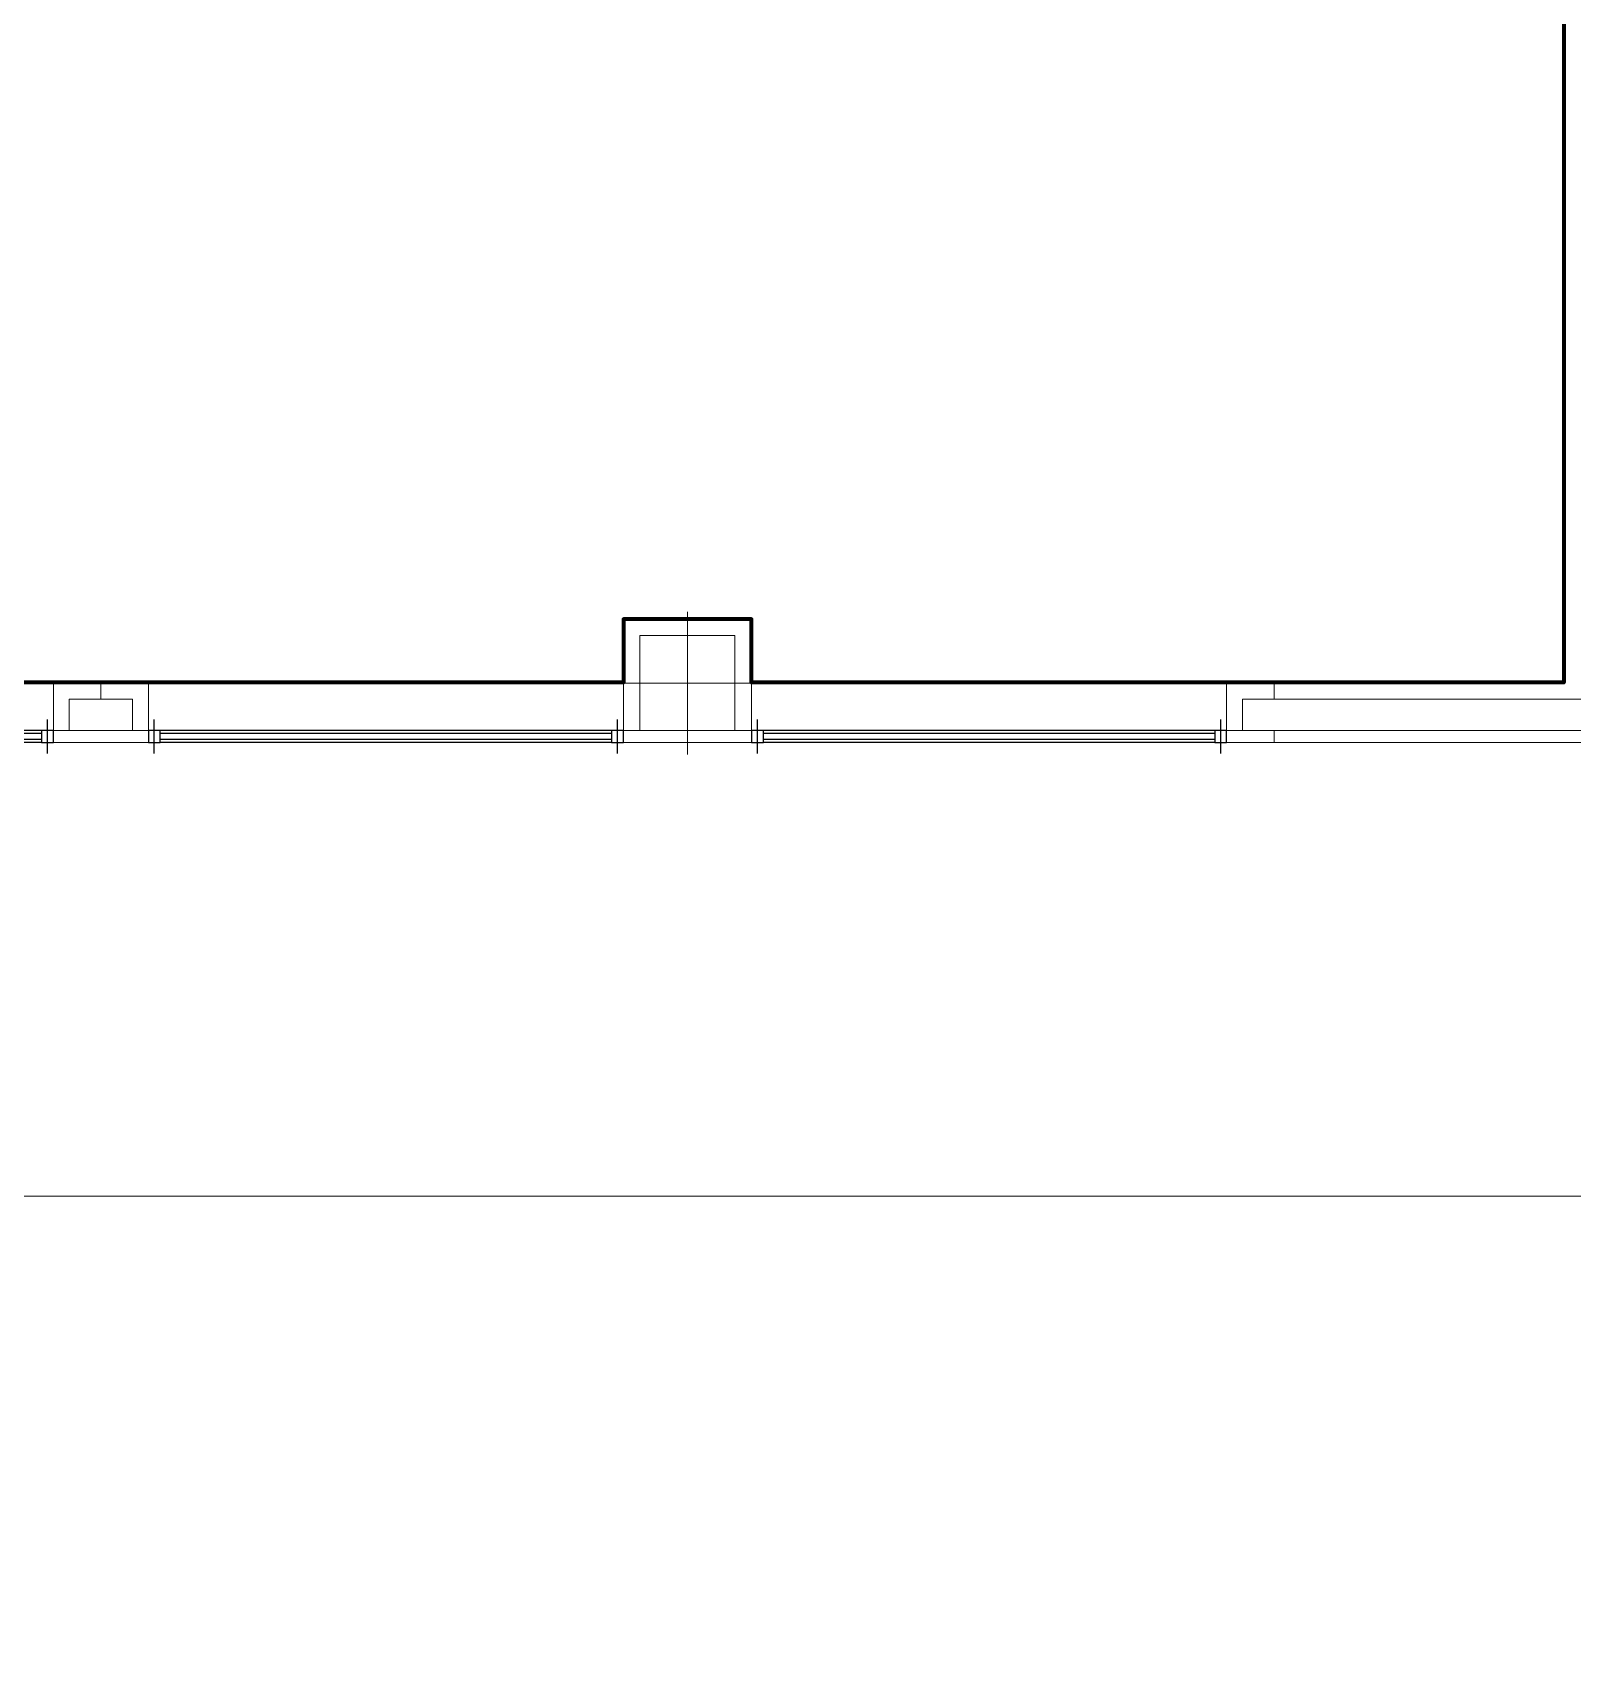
# Model space of a CAD drawing. Header units: millimetres. Extents: x 19 to 123, y 15 to 146.
# Drawn here: x 43.22 to 49.7, y 51.61 to 58.51 of the extents above; entities that cross this region are included whole.
import ezdxf

# ---------------------------------------------------------------- set-up
doc = ezdxf.new("R2010")
doc.units = ezdxf.units.MM
doc.linetypes.add('OF 00 Ground$0$DASHDOT2', pattern=[12.7, 6.35, -3.175, 0, -3.175])
for name, color, linetype, lineweight in [('00 Ground$0$A-Proyecciones', 252, 'Continuous', 0), ('COLUMN_AXES', 1, 'Continuous', 0), ('CONCRETE_COLUMN', 2, 'Continuous', 9)]:
    doc.layers.add(name, color=color, linetype=linetype, lineweight=lineweight)
for name, color, linetype in [('OF 00 Ground$0$A-MARCOS', 1, 'Continuous'), ('OF 00 Ground$0$A-VENTANAS', 5, 'Continuous'), ('OF 00 Ground$0$panel fachada', 4, 'Continuous'), ('OF 00 Ground$0$Pladur', 3, 'Continuous')]:
    doc.layers.add(name, color=color, linetype=linetype)
doc.layers.add('OF 00 Ground$0$Superficies', color=81, linetype='Continuous', lineweight=70, plot=False)

# ---------------------------------------------------------------- blocks, each defined once
blk = doc.blocks.new('*U177')
at = {"layer": 'OF 00 Ground$0$A-MARCOS', "color": 6, "linetype": 'OF 00 Ground$0$DASHDOT2', "ltscale": 0.05}
for p, q in [((0.025, -0.0964), (0.025, 0.0464)), ((1.975, -0.0964), (1.975, 0.0464))]:
    blk.add_line(p, q, dxfattribs=at)
at = {"layer": 'OF 00 Ground$0$A-MARCOS', "flags": 128}
for points in [[(0, 0), (0.05, 0), (0.05, -0.05), (0, -0.05)], [(1.95, 0), (2, 0), (2, -0.05), (1.95, -0.05)]]:
    blk.add_lwpolyline(points, close=True, dxfattribs=at)
at = {"layer": 'OF 00 Ground$0$A-VENTANAS', "color": 6}
for p, q in [((0.05, 0), (1.95, 0)), ((0.05, -0.05), (1.95, -0.05))]:
    blk.add_line(p, q, dxfattribs=at)
at = {"layer": 'OF 00 Ground$0$A-VENTANAS'}
for p, q in [((0.05, -0.0124), (1.95, -0.0124)), ((0.05, -0.0376), (1.95, -0.0376))]:
    blk.add_line(p, q, dxfattribs=at)
blk = doc.blocks.new('Column axes')
at = {"layer": 'COLUMN_AXES'}
for p, q in [((0, -0.5), (0, 0.5)), ((-0.5, 0), (0.5, 0))]:
    blk.add_line(p, q, dxfattribs=at)

msp = doc.modelspace()

# ---------------------------------------------------------------- linework, layer by layer
at = {"layer": '00 Ground$0$A-Proyecciones'}
msp.add_lwpolyline([(121.1397, 144.3901), (121.1305, 85.5082, -0.436581), (114.649, 78.5156), (113.713, 78.5156), (113.713, 73.5171), (114.649, 73.5171, -0.414214), (121.149, 67.0171), (121.1397, 58.1075, -0.413136), (114.6397, 51.6075), (114.6397, 53.6075), (29.3954, 53.6075), (29.3954, 51.6075, -0.414208), (22.8953, 58.1075), (22.8952, 144.3901), (24.3954, 144.39)], format="xyb", dxfattribs=at)
at = {"layer": 'CONCRETE_COLUMN'}
msp.add_lwpolyline([(45.7736, 55.568), (46.1736, 55.568), (46.1736, 55.968), (45.7736, 55.968), (45.7736, 55.568)], close=True, dxfattribs=at)
at = {"layer": 'OF 00 Ground$0$panel fachada', "linetype": 'Continuous', "lineweight": 0}
for points in [[(43.7035, 55.568), (43.3035, 55.568), (43.3035, 55.518), (43.7035, 55.518)], [(46.2437, 55.568), (45.7035, 55.568), (45.7035, 55.518), (46.2437, 55.518)], [(48.4437, 55.568), (48.2437, 55.568), (48.2437, 55.518), (48.4437, 55.518)], [(50.7998, 55.568), (48.4437, 55.568), (48.4437, 55.518), (50.7998, 55.518)]]:
    msp.add_lwpolyline(points, close=True, dxfattribs=at)
at = {"layer": 'OF 00 Ground$0$Pladur', "linetype": 'Continuous', "lineweight": 0}
for p, q in [((49.6638, 55.7701), (49.6638, 65.098)), ((43.3035, 55.7701), (41.3035, 55.7701)), ((45.7035, 55.7701), (43.7035, 55.7701)), ((48.2437, 55.7701), (46.2437, 55.7701)), ((48.3998, 55.7701), (49.6638, 55.7701)), ((48.3998, 55.7001), (50.8658, 55.7001))]:
    msp.add_line(p, q, dxfattribs=at)
msp.add_lwpolyline([(46.2437, 55.568), (46.2437, 56.0381), (45.7035, 56.0381), (45.7035, 55.568)], dxfattribs=at)
for points in [[(43.5035, 55.7701), (43.3035, 55.7701), (43.3035, 55.568), (43.3705, 55.568), (43.3705, 55.7), (43.5035, 55.7)], [(43.5035, 55.7701), (43.7035, 55.7701), (43.7035, 55.568), (43.6365, 55.568), (43.6365, 55.7), (43.5035, 55.7)], [(48.4437, 55.7701), (48.2437, 55.7701), (48.2437, 55.568), (48.3107, 55.568), (48.3107, 55.7), (48.4437, 55.7)]]:
    msp.add_lwpolyline(points, close=True, dxfattribs=at)
at = {"layer": 'OF 00 Ground$0$Superficies'}
msp.add_lwpolyline([(39.0437, 65.098), (45.7035, 65.098), (45.7035, 64.83), (46.2437, 64.83), (46.2437, 65.098), (49.6638, 65.098), (49.6638, 55.7701), (46.2437, 55.7701), (46.2437, 56.0381), (45.7035, 56.0381), (45.7035, 55.7701), (39.0437, 55.7701)], dxfattribs=at)

# ---------------------------------------------------------------- block references
at = {"layer": 'COLUMN_AXES', "xscale": 0.6, "yscale": 0.6}
msp.add_blockref('Column axes', (45.9736, 55.768), dxfattribs=at)
at = {"layer": 'OF 00 Ground$0$A-VENTANAS', "linetype": 'Continuous', "lineweight": 0, "xscale": -1}
for p in [(43.3035, 55.568), (45.7035, 55.568), (48.2437, 55.568)]:
    msp.add_blockref('*U177', p, dxfattribs=at)

doc.saveas('drawing.dxf')
